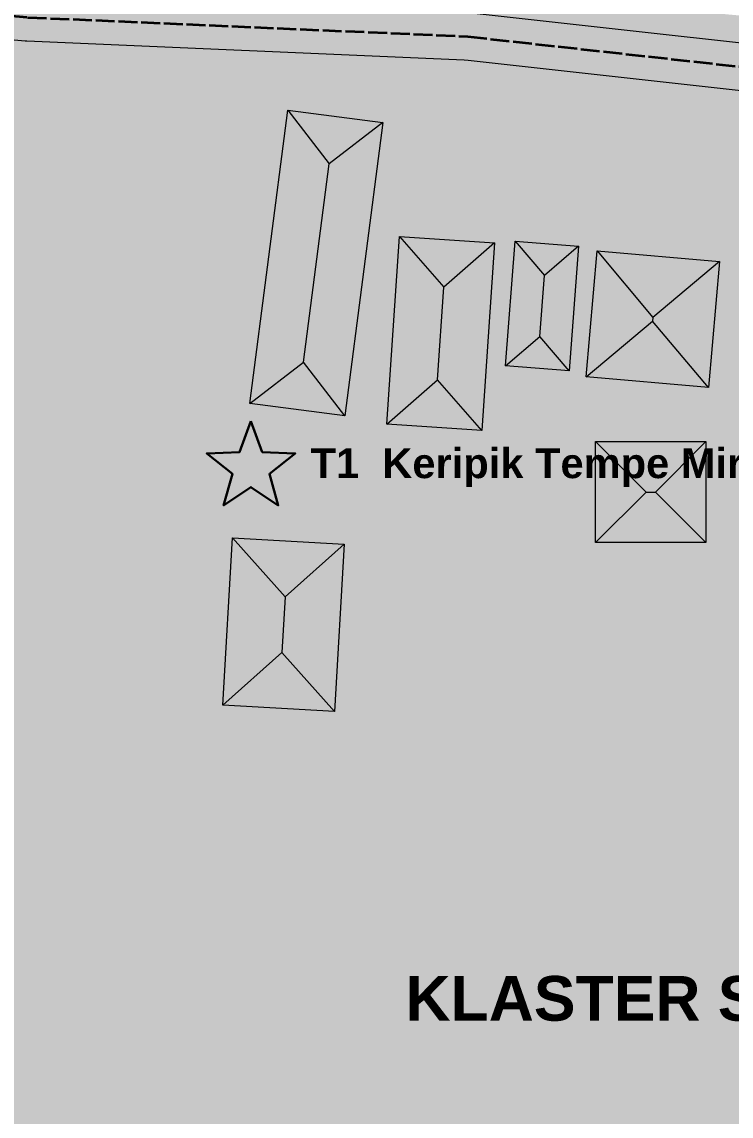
# Model space of a CAD drawing. Header units: metres. Extents: x 305909 to 307171, y 9156037 to 9156671.
# Drawn here: x 306185.7 to 306233.3, y 9156487.1 to 9156560.5 of the extents above; entities that cross this region are included whole.
import ezdxf
from ezdxf.enums import TextEntityAlignment as Align

# ---------------------------------------------------------------- set-up
doc = ezdxf.new("R2010")
doc.units = ezdxf.units.M
doc.linetypes.add('DASHED', pattern=[1.524, 1.27, -0.254])
doc.linetypes.add('DASHED2', pattern=[0.762, 0.635, -0.127])
for name, color, linetype, lineweight, true_color in [('A-ALUR_DISTRIBUSI', 7, 'DASHED', 50, 0x7828a0), ('A-ALUR_WISATA', 7, 'DASHED2', 50, 0xeb7800), ('B-BANGUNAN_PERMUKIMAN', 7, 'Continuous', 13, 0xf0cd8c), ('B-BAYANGAN', 7, 'Continuous', 0, 0x76786c), ('J-PERKERASAN_JALAN', 7, 'Continuous', 9, 0x989896), ('T-BANGUNAN_KLASTER_INTI', 7, 'Continuous', 13, 0xe88c3c), ('T-KLASTER_TEMPE_INTI', 7, 'DASHED', 35, 0xd26e14), ('T-LABEL_ELEMEN', 7, 'Continuous', 0, 0x141414), ('T-LABEL_ZONA', 7, 'Continuous', 0, 0x3c3c3c), ('T-RUMAH_PRODUSEN', 7, 'Continuous', 30, 0x963c0f), ('T-TITIK_PRODUSEN', 7, 'Continuous', 30, 0x8c1e0a), ('Z-R', 7, 'Continuous', 0, 0xfaf4e6), ('Z-R-UT', 7, 'Continuous', 0, 0xffd699)]:
    doc.layers.add(name, color=color, linetype=linetype, lineweight=lineweight, true_color=true_color)
doc.styles.add('ARIALB', font='arialbd.ttf')

# ---------------------------------------------------------------- blocks, each defined once
blk = doc.blocks.new('PRODUSEN')
at = {"true_color": 0xaa280a}
h = blk.add_hatch(color=24, dxfattribs=at)
h.dxf.hatch_style = 1
h.paths.add_polyline_path([(0, 2.4), (-0.588, 0.809), (-2.283, 0.742), (-0.951, -0.309), (-1.411, -1.942), (0, -1), (1.411, -1.942), (0.951, -0.309), (2.283, 0.742), (0.588, 0.809)])
at = {"color": 7}
blk.add_lwpolyline([(0, 2.4), (-0.588, 0.809), (-2.283, 0.742), (-0.951, -0.309), (-1.411, -1.942), (0, -1), (1.411, -1.942), (0.951, -0.309), (2.283, 0.742), (0.588, 0.809)], close=True, dxfattribs=at)

msp = doc.modelspace()

# ---------------------------------------------------------------- hatches: boundary and pattern name
at = {"layer": 'A-ALUR_DISTRIBUSI', "true_color": 0x7828a0}
h = msp.add_hatch(color=195, dxfattribs=at)
h.dxf.hatch_style = 1
h.paths.add_polyline_path([(306216.996, 9156558.451), (306219.787, 9156558.141), (306221.564, 9156557.944), (306221.41, 9156556.553), (306219.633, 9156556.75), (306216.842, 9156557.059), (306215.447, 9156557.214), (306215.601, 9156558.605), (306216.996, 9156558.451)])
h = msp.add_hatch(color=195, dxfattribs=at)
h.dxf.hatch_style = 1
h.paths.add_polyline_path([(306229.554, 9156557.059), (306230.509, 9156556.953), (306230.355, 9156555.561), (306229.4, 9156555.667), (306224.392, 9156556.222), (306224.546, 9156557.614), (306229.554, 9156557.059)])
at = {"layer": 'A-ALUR_WISATA', "true_color": 0xeb7800}
h = msp.add_hatch(color=30, dxfattribs=at)
h.dxf.hatch_style = 1
h.paths.add_polyline_path([(306217.183, 9156560.14), (306219.974, 9156559.831), (306221.752, 9156559.634), (306221.575, 9156558.044), (306219.798, 9156558.241), (306217.007, 9156558.55), (306215.612, 9156558.705), (306215.788, 9156560.295), (306217.183, 9156560.14)])
h = msp.add_hatch(color=30, dxfattribs=at)
h.dxf.hatch_style = 1
h.paths.add_polyline_path([(306229.741, 9156558.748), (306230.697, 9156558.642), (306230.521, 9156557.052), (306229.565, 9156557.158), (306224.557, 9156557.713), (306224.733, 9156559.303), (306229.741, 9156558.748)])
at = {"layer": 'B-BANGUNAN_PERMUKIMAN', "true_color": 0xee9467}
h = msp.add_hatch(color=21, dxfattribs=at)
h.dxf.hatch_style = 1
h.paths.add_polyline_path([(306203.565, 9156554.594), (306206.343, 9156550.993), (306204.626, 9156537.688), (306201.025, 9156534.909), (306203.565, 9156554.594)])
at = {"layer": 'B-BANGUNAN_PERMUKIMAN', "true_color": 0xe89064}
h = msp.add_hatch(color=33, dxfattribs=at)
h.dxf.hatch_style = 1
h.paths.add_polyline_path([(306206.343, 9156550.993), (306203.565, 9156554.594), (306209.944, 9156553.771), (306206.343, 9156550.993)])
at = {"layer": 'B-BANGUNAN_PERMUKIMAN', "true_color": 0xb97350}
h = msp.add_hatch(color=23, dxfattribs=at)
h.dxf.hatch_style = 1
h.paths.add_polyline_path([(306207.405, 9156534.086), (306204.626, 9156537.688), (306206.343, 9156550.993), (306209.944, 9156553.771), (306209.944, 9156553.771), (306207.405, 9156534.086)])
at = {"layer": 'B-BANGUNAN_PERMUKIMAN', "true_color": 0xed9367}
h = msp.add_hatch(color=21, dxfattribs=at)
h.dxf.hatch_style = 1
h.paths.add_polyline_path([(306211.074, 9156546.114), (306214.045, 9156542.714), (306213.627, 9156536.491), (306210.227, 9156533.52), (306211.074, 9156546.114)])
at = {"layer": 'B-BANGUNAN_PERMUKIMAN', "true_color": 0xea9165}
h = msp.add_hatch(color=33, dxfattribs=at)
h.dxf.hatch_style = 1
h.paths.add_polyline_path([(306217.445, 9156545.686), (306214.045, 9156542.714), (306211.074, 9156546.114), (306217.445, 9156545.686)])
at = {"layer": 'B-BANGUNAN_PERMUKIMAN', "true_color": 0xba7450}
h = msp.add_hatch(color=23, dxfattribs=at)
h.dxf.hatch_style = 1
h.paths.add_polyline_path([(306213.627, 9156536.491), (306214.045, 9156542.714), (306217.445, 9156545.686), (306216.598, 9156533.092), (306216.598, 9156533.092), (306213.627, 9156536.491)])
at = {"layer": 'B-BANGUNAN_PERMUKIMAN', "true_color": 0xed9467}
h = msp.add_hatch(color=21, dxfattribs=at)
h.dxf.hatch_style = 1
h.paths.add_polyline_path([(306218.821, 9156545.792), (306220.791, 9156543.497), (306220.48, 9156539.401), (306218.186, 9156537.431), (306218.821, 9156545.792)])
at = {"layer": 'B-BANGUNAN_PERMUKIMAN', "true_color": 0xea9165}
h = msp.add_hatch(color=33, dxfattribs=at)
h.dxf.hatch_style = 1
h.paths.add_polyline_path([(306223.086, 9156545.468), (306223.086, 9156545.468), (306220.791, 9156543.497), (306218.821, 9156545.792), (306223.086, 9156545.468)])
at = {"layer": 'B-BANGUNAN_PERMUKIMAN', "true_color": 0xba7350}
h = msp.add_hatch(color=23, dxfattribs=at)
h.dxf.hatch_style = 1
h.paths.add_polyline_path([(306220.48, 9156539.401), (306220.791, 9156543.497), (306223.086, 9156545.468), (306222.451, 9156537.107), (306220.48, 9156539.401)])
at = {"layer": 'B-BANGUNAN_PERMUKIMAN', "true_color": 0xed9467}
h = msp.add_hatch(color=21, dxfattribs=at)
h.dxf.hatch_style = 1
h.paths.add_polyline_path([(306228.072, 9156540.689), (306228.05, 9156540.439), (306223.583, 9156536.69), (306224.324, 9156545.157), (306228.072, 9156540.689)])
at = {"layer": 'B-BANGUNAN_PERMUKIMAN', "true_color": 0xe99165}
h = msp.add_hatch(color=33, dxfattribs=at)
h.dxf.hatch_style = 1
h.paths.add_polyline_path([(306228.072, 9156540.689), (306224.324, 9156545.157), (306232.54, 9156544.438), (306228.072, 9156540.689)])
at = {"layer": 'B-BANGUNAN_PERMUKIMAN', "true_color": 0xba7350}
h = msp.add_hatch(color=23, dxfattribs=at)
h.dxf.hatch_style = 1
h.paths.add_polyline_path([(306231.799, 9156535.971), (306228.05, 9156540.439), (306228.072, 9156540.689), (306232.54, 9156544.438), (306232.54, 9156544.438), (306231.799, 9156535.971)])
at = {"layer": 'B-BANGUNAN_PERMUKIMAN', "true_color": 0xbe7652}
h = msp.add_hatch(color=23, dxfattribs=at)
h.dxf.hatch_style = 1
h.paths.add_polyline_path([(306223.583, 9156536.69), (306223.583, 9156536.69), (306228.05, 9156540.439), (306231.799, 9156535.971), (306223.583, 9156536.69)])
at = {"layer": 'B-BANGUNAN_PERMUKIMAN', "true_color": 0xbd7652}
h = msp.add_hatch(color=23, dxfattribs=at)
h.dxf.hatch_style = 1
h.paths.add_polyline_path([(306220.48, 9156539.401), (306222.451, 9156537.107), (306222.451, 9156537.107), (306218.186, 9156537.431), (306220.48, 9156539.401)])
at = {"layer": 'B-BANGUNAN_PERMUKIMAN', "true_color": 0xbf7753}
h = msp.add_hatch(color=23, dxfattribs=at)
h.dxf.hatch_style = 1
h.paths.add_polyline_path([(306204.626, 9156537.688), (306207.405, 9156534.086), (306201.025, 9156534.909), (306204.626, 9156537.688)])
at = {"layer": 'B-BANGUNAN_PERMUKIMAN', "true_color": 0xbd7652}
h = msp.add_hatch(color=23, dxfattribs=at)
h.dxf.hatch_style = 1
h.paths.add_polyline_path([(306213.627, 9156536.491), (306216.598, 9156533.092), (306210.227, 9156533.52), (306213.627, 9156536.491)])
at = {"layer": 'B-BANGUNAN_PERMUKIMAN', "true_color": 0xeb9266}
h = msp.add_hatch(color=33, dxfattribs=at)
h.dxf.hatch_style = 1
h.paths.add_polyline_path([(306231.626, 9156532.351), (306228.24, 9156528.964), (306227.605, 9156528.964), (306224.218, 9156532.351), (306231.626, 9156532.351)])
h = msp.add_hatch(color=33, dxfattribs=at)
h.dxf.hatch_style = 1
h.paths.add_polyline_path([(306227.605, 9156528.964), (306224.218, 9156525.578), (306224.218, 9156532.351), (306227.605, 9156528.964)])
at = {"layer": 'B-BANGUNAN_PERMUKIMAN', "true_color": 0xbc7551}
h = msp.add_hatch(color=23, dxfattribs=at)
h.dxf.hatch_style = 1
h.paths.add_polyline_path([(306231.626, 9156525.578), (306228.24, 9156528.964), (306231.626, 9156532.351), (306231.626, 9156525.578)])
h = msp.add_hatch(color=23, dxfattribs=at)
h.dxf.hatch_style = 1
h.paths.add_polyline_path([(306224.218, 9156525.578), (306227.605, 9156528.964), (306228.24, 9156528.964), (306231.626, 9156525.578), (306224.218, 9156525.578)])
at = {"layer": 'B-BANGUNAN_PERMUKIMAN', "true_color": 0xed9366}
h = msp.add_hatch(color=21, dxfattribs=at)
h.dxf.hatch_style = 1
h.paths.add_polyline_path([(306203.392, 9156521.941), (306203.174, 9156518.206), (306199.209, 9156514.676), (306199.209, 9156514.676), (306199.861, 9156525.907), (306203.392, 9156521.941)])
at = {"layer": 'B-BANGUNAN_PERMUKIMAN', "true_color": 0xea9265}
h = msp.add_hatch(color=33, dxfattribs=at)
h.dxf.hatch_style = 1
h.paths.add_polyline_path([(306203.392, 9156521.941), (306199.861, 9156525.907), (306207.358, 9156525.471), (306203.392, 9156521.941)])
at = {"layer": 'B-BANGUNAN_PERMUKIMAN', "true_color": 0xba7451}
h = msp.add_hatch(color=23, dxfattribs=at)
h.dxf.hatch_style = 1
h.paths.add_polyline_path([(306206.705, 9156514.24), (306206.704, 9156514.24), (306203.174, 9156518.206), (306203.392, 9156521.941), (306207.358, 9156525.471), (306206.705, 9156514.24)])
at = {"layer": 'B-BANGUNAN_PERMUKIMAN', "true_color": 0xbd7552}
h = msp.add_hatch(color=23, dxfattribs=at)
h.dxf.hatch_style = 1
h.paths.add_polyline_path([(306203.174, 9156518.206), (306206.704, 9156514.24), (306199.209, 9156514.676), (306203.174, 9156518.206)])
at = {"layer": 'B-BAYANGAN', "true_color": 0x76786c}
h = msp.add_hatch(color=8, dxfattribs=at)
h.dxf.hatch_style = 1
h.paths.add_polyline_path([(306210.695, 9156553.021), (306208.155, 9156533.336), (306201.775, 9156534.159), (306204.315, 9156553.844), (306210.695, 9156553.021)])
h = msp.add_hatch(color=8, dxfattribs=at)
h.dxf.hatch_style = 1
h.paths.add_polyline_path([(306210.695, 9156553.021), (306208.155, 9156533.336), (306201.775, 9156534.159), (306204.315, 9156553.844), (306210.695, 9156553.021)])
h = msp.add_hatch(color=8, dxfattribs=at)
h.dxf.hatch_style = 1
h.paths.add_polyline_path([(306210.695, 9156553.021), (306208.155, 9156533.336), (306201.775, 9156534.159), (306204.315, 9156553.844), (306210.695, 9156553.021)])
h = msp.add_hatch(color=8, dxfattribs=at)
h.dxf.hatch_style = 1
h.paths.add_polyline_path([(306218.195, 9156544.936), (306217.348, 9156532.342), (306210.977, 9156532.77), (306211.824, 9156545.364), (306218.195, 9156544.936)])
h = msp.add_hatch(color=8, dxfattribs=at)
h.dxf.hatch_style = 1
h.paths.add_polyline_path([(306218.195, 9156544.936), (306217.348, 9156532.342), (306210.977, 9156532.77), (306211.824, 9156545.364), (306218.195, 9156544.936)])
h = msp.add_hatch(color=8, dxfattribs=at)
h.dxf.hatch_style = 1
h.paths.add_polyline_path([(306223.836, 9156544.718), (306223.201, 9156536.357), (306218.936, 9156536.681), (306219.571, 9156545.042), (306223.836, 9156544.718)])
h = msp.add_hatch(color=8, dxfattribs=at)
h.dxf.hatch_style = 1
h.paths.add_polyline_path([(306223.836, 9156544.718), (306223.201, 9156536.357), (306218.936, 9156536.681), (306219.571, 9156545.042), (306223.836, 9156544.718)])
h = msp.add_hatch(color=8, dxfattribs=at)
h.dxf.hatch_style = 1
h.paths.add_polyline_path([(306233.29, 9156543.688), (306232.549, 9156535.221), (306224.333, 9156535.94), (306225.074, 9156544.407), (306233.29, 9156543.688)])
h = msp.add_hatch(color=8, dxfattribs=at)
h.dxf.hatch_style = 1
h.paths.add_polyline_path([(306233.29, 9156543.688), (306232.549, 9156535.221), (306224.333, 9156535.94), (306225.074, 9156544.407), (306233.29, 9156543.688)])
h = msp.add_hatch(color=8, dxfattribs=at)
h.dxf.hatch_style = 1
h.paths.add_polyline_path([(306232.376, 9156524.828), (306224.968, 9156524.828), (306224.968, 9156531.601), (306232.376, 9156531.601), (306232.376, 9156524.828)])
h = msp.add_hatch(color=8, dxfattribs=at)
h.dxf.hatch_style = 1
h.paths.add_polyline_path([(306232.376, 9156524.828), (306224.968, 9156524.828), (306224.968, 9156531.601), (306232.376, 9156531.601), (306232.376, 9156524.828)])
h = msp.add_hatch(color=8, dxfattribs=at)
h.dxf.hatch_style = 1
h.paths.add_polyline_path([(306208.108, 9156524.721), (306207.455, 9156513.49), (306199.959, 9156513.926), (306200.611, 9156525.157), (306208.108, 9156524.721)])
h = msp.add_hatch(color=8, dxfattribs=at)
h.dxf.hatch_style = 1
h.paths.add_polyline_path([(306208.108, 9156524.721), (306207.455, 9156513.49), (306199.959, 9156513.926), (306200.611, 9156525.157), (306208.108, 9156524.721)])
at = {"layer": 'J-PERKERASAN_JALAN', "true_color": 0xa8a8a6}
h = msp.add_hatch(color=253, dxfattribs=at)
h.dxf.hatch_style = 1
h.paths.add_polyline_path([(306036.821, 9156427.753), (306037.333, 9156427.868), (306037.826, 9156428.049), (306038.291, 9156428.293), (306038.72, 9156428.595), (306039.106, 9156428.951), (306039.442, 9156429.355), (306039.722, 9156429.799), (306040.232, 9156430.739), (306040.241, 9156430.757), (306040.55, 9156431.334), (306040.793, 9156431.881), (306040.951, 9156432.457), (306041.021, 9156433.051), (306041.09, 9156434.636), (306041.076, 9156435.177), (306040.99, 9156435.712), (306040.833, 9156436.23), (306006.235, 9156527.284), (306006.229, 9156527.301), (305988.24, 9156576.435), (305988.03, 9156576.91), (305987.76, 9156577.354), (305987.435, 9156577.759), (305987.06, 9156578.119), (305986.641, 9156578.427), (305986.187, 9156578.679), (305985.703, 9156578.869), (305985.199, 9156578.995), (305984.683, 9156579.054), (305940, 9156581.283), (305940, 9156584.287), (305980.602, 9156582.262), (305981.114, 9156582.269), (305981.621, 9156582.342), (305982.115, 9156582.479), (305982.587, 9156582.678), (305983.03, 9156582.935), (305983.436, 9156583.247), (305983.799, 9156583.609), (305984.113, 9156584.014), (305984.373, 9156584.456), (305984.574, 9156584.927), (305984.713, 9156585.42), (305984.787, 9156585.927), (305984.797, 9156586.439), (305984.741, 9156586.949), (305984.62, 9156587.447), (305979.808, 9156602.888), (305968.292, 9156640), (305971.433, 9156640), (305982.672, 9156603.784), (305982.673, 9156603.779), (305988.799, 9156584.12), (305988.977, 9156583.654), (305989.211, 9156583.214), (305989.498, 9156582.806), (305989.834, 9156582.437), (305990.213, 9156582.113), (305990.63, 9156581.839), (305991.077, 9156581.619), (305991.548, 9156581.455), (305992.036, 9156581.352), (306000.659, 9156580.086), (306000.935, 9156580.055), (306022.172, 9156578.431), (306022.417, 9156578.396), (306022.426, 9156578.394), (306022.57, 9156578.367), (306023.077, 9156578.306), (306023.588, 9156578.31), (306024.094, 9156578.379), (306024.587, 9156578.512), (306025.059, 9156578.706), (306025.503, 9156578.96), (306025.91, 9156579.267), (306026.275, 9156579.624), (306026.592, 9156580.025), (306026.855, 9156580.463), (306027.06, 9156580.93), (306027.204, 9156581.42), (306027.284, 9156581.925), (306027.299, 9156582.435), (306027.249, 9156582.943), (306027.135, 9156583.441), (306026.959, 9156583.92), (306010.165, 9156621.817), (306010.153, 9156621.845), (306010.147, 9156621.859), (306010.135, 9156621.888), (306002.766, 9156640), (306006.005, 9156640), (306012.888, 9156623.082), (306012.936, 9156622.969), (306028.087, 9156588.779), (306028.325, 9156588.324), (306028.619, 9156587.902), (306028.965, 9156587.522), (306029.357, 9156587.19), (306029.788, 9156586.91), (306030.252, 9156586.688), (306030.74, 9156586.528), (306031.245, 9156586.431), (306031.758, 9156586.4), (306032.271, 9156586.435), (306032.775, 9156586.535), (306033.262, 9156586.699), (306033.724, 9156586.925), (306034.154, 9156587.207), (306034.543, 9156587.543), (306034.886, 9156587.925), (306035.178, 9156588.349), (306035.412, 9156588.806), (306035.587, 9156589.29), (306035.697, 9156589.792), (306035.743, 9156590.304), (306035.722, 9156590.817), (306034.623, 9156601.287), (306034.62, 9156601.316), (306034.619, 9156601.331), (306034.616, 9156601.359), (306034.446, 9156603.613), (306034.441, 9156603.698), (306034.443, 9156603.869), (306034.449, 9156603.954), (306034.674, 9156606.311), (306034.684, 9156606.401), (306034.713, 9156606.557), (306034.757, 9156606.71), (306034.787, 9156606.795), (306043.833, 9156630.328), (306044.019, 9156630.968), (306044.518, 9156633.428), (306044.581, 9156633.851), (306044.859, 9156636.833), (306044.861, 9156636.856), (306045.205, 9156640), (306048.223, 9156640), (306047.849, 9156636.585), (306047.843, 9156636.522), (306047.545, 9156633.332), (306047.533, 9156633.226), (306047.525, 9156633.173), (306047.506, 9156633.068), (306046.876, 9156629.962), (306046.858, 9156629.881), (306046.811, 9156629.721), (306046.783, 9156629.642), (306037.841, 9156606.379), (306037.681, 9156605.859), (306037.593, 9156605.323), (306037.476, 9156604.095), (306037.47, 9156603.414), (306037.603, 9156601.651), (306037.613, 9156601.535), (306040.052, 9156578.299), (306040.137, 9156577.799), (306040.284, 9156577.314), (306040.492, 9156576.851), (306040.756, 9156576.418), (306041.074, 9156576.023), (306041.438, 9156575.67), (306041.844, 9156575.367), (306042.286, 9156575.117), (306042.755, 9156574.925), (306043.245, 9156574.794), (306043.748, 9156574.727), (306119.27, 9156569.384), (306119.312, 9156569.381), (306119.336, 9156569.378), (306119.378, 9156569.374), (306160.641, 9156564.729), (306160.728, 9156564.721), (306186.136, 9156562.42), (306186.323, 9156562.407), (306211.341, 9156561.319), (306211.341, 9156558.116), (306186.076, 9156559.215), (306186.029, 9156559.218), (306186.001, 9156559.22), (306185.955, 9156559.223), (306160.389, 9156561.538), (306160.374, 9156561.54), (306160.328, 9156561.544), (306119.114, 9156566.184), (306118.949, 9156566.199), (306041.544, 9156571.674), (306041.014, 9156571.677), (306040.488, 9156571.609), (306039.976, 9156571.472), (306039.486, 9156571.269), (306039.027, 9156571.002), (306038.608, 9156570.678), (306038.236, 9156570.301), (306037.916, 9156569.877), (306037.656, 9156569.416), (306037.458, 9156568.923), (306037.328, 9156568.41), (306037.266, 9156567.883), (306037.275, 9156567.353), (306037.354, 9156566.829), (306037.502, 9156566.319), (306052.934, 9156523.818), (306052.972, 9156523.702), (306052.992, 9156523.632), (306053.023, 9156523.515), (306061.385, 9156487.262), (306061.532, 9156486.772), (306061.74, 9156486.304), (306062.006, 9156485.867), (306062.326, 9156485.467), (306062.695, 9156485.111), (306063.105, 9156484.806), (306063.552, 9156484.555), (306064.027, 9156484.364), (306064.522, 9156484.234), (306065.03, 9156484.169), (306080.466, 9156483.192), (306080.587, 9156483.18), (306080.647, 9156483.173), (306080.766, 9156483.154), (306103.058, 9156479), (306103.081, 9156478.996), (306123.167, 9156474.928), (306123.479, 9156474.878), (306129.661, 9156474.127), (306129.717, 9156474.121), (306138.223, 9156473.211), (306138.4, 9156473.196), (306169.219, 9156471.277), (306169.329, 9156471.272), (306186.323, 9156470.682), (306186.374, 9156470.679), (306186.4, 9156470.678), (306186.451, 9156470.674), (306205.826, 9156469.002), (306205.947, 9156468.988), (306206.007, 9156468.979), (306206.127, 9156468.957), (306211.341, 9156467.858), (306211.341, 9156464.792), (306205.777, 9156465.965), (306205.295, 9156466.037), (306186.308, 9156467.675), (306186.103, 9156467.687), (306169.163, 9156468.276), (306169.135, 9156468.277), (306169.122, 9156468.278), (306169.094, 9156468.279), (306138.114, 9156470.208), (306138.07, 9156470.211), (306138.048, 9156470.213), (306138.004, 9156470.217), (306129.37, 9156471.141), (306129.348, 9156471.143), (306122.941, 9156471.921), (306122.863, 9156471.932), (306122.824, 9156471.938), (306122.746, 9156471.952), (306102.539, 9156476.045), (306102.478, 9156476.057), (306080.485, 9156480.155), (306080.005, 9156480.215), (306069.219, 9156480.898), (306068.688, 9156480.896), (306068.162, 9156480.825), (306067.651, 9156480.684), (306067.163, 9156480.477), (306066.706, 9156480.206), (306066.289, 9156479.878), (306065.919, 9156479.498), (306065.603, 9156479.072), (306065.346, 9156478.608), (306065.152, 9156478.114), (306065.026, 9156477.599), (306064.969, 9156477.071), (306064.982, 9156476.541), (306065.066, 9156476.017), (306065.218, 9156475.509), (306073.628, 9156452.948), (306073.682, 9156452.811), (306090.746, 9156411.717), (306090.872, 9156411.444), (306110.246, 9156373.191), (306110.523, 9156372.726), (306110.86, 9156372.302), (306111.251, 9156371.928), (306114.114, 9156369.538), (306114.538, 9156369.229), (306115, 9156368.978), (306115.49, 9156368.789), (306116.001, 9156368.667), (306121.949, 9156367.646), (306122.121, 9156367.62), (306134.037, 9156366.103), (306134.398, 9156366.073), (306186.403, 9156364.194), (306186.425, 9156364.193), (306211.341, 9156362.949), (306211.341, 9156359.746), (306186.314, 9156360.995), (306186.259, 9156360.997), (306134.074, 9156362.883), (306133.984, 9156362.888), (306133.93, 9156362.892), (306133.84, 9156362.902), (306121.618, 9156364.458), (306121.575, 9156364.464), (306121.549, 9156364.468), (306121.506, 9156364.475), (306114.026, 9156365.759), (306113.923, 9156365.779), (306113.913, 9156365.781), (306113.731, 9156365.833), (306113.576, 9156365.895), (306113.427, 9156365.973), (306113.27, 9156366.078), (306113.262, 9156366.085), (306113.18, 9156366.15), (306108.354, 9156370.178), (306108.277, 9156370.245), (306108.27, 9156370.252), (306108.142, 9156370.383), (306108.042, 9156370.509), (306107.943, 9156370.663), (306107.938, 9156370.672), (306107.89, 9156370.761), (306087.939, 9156410.152), (306087.906, 9156410.22), (306087.888, 9156410.261), (306087.857, 9156410.33), (306070.695, 9156451.662), (306070.681, 9156451.696), (306070.673, 9156451.716), (306070.66, 9156451.751), (306059.264, 9156482.318), (306059.223, 9156482.441), (306059.2, 9156482.516), (306059.167, 9156482.642), (306049.968, 9156522.523), (306049.83, 9156522.989), (306032.51, 9156570.691), (306032.293, 9156571.183), (306032.011, 9156571.643), (306031.67, 9156572.06), (306031.276, 9156572.427), (306030.836, 9156572.739), (306030.358, 9156572.988), (306029.851, 9156573.171), (306022.312, 9156575.329), (306021.918, 9156575.421), (306021.516, 9156575.472), (306000.646, 9156577.068), (306000.586, 9156577.077), (306000.342, 9156577.104), (306000.282, 9156577.109), (305997.318, 9156577.544), (305996.803, 9156577.586), (305996.287, 9156577.561), (305995.779, 9156577.47), (305995.286, 9156577.315), (305994.818, 9156577.097), (305994.382, 9156576.82), (305993.985, 9156576.49), (305993.634, 9156576.111), (305993.334, 9156575.69), (305993.092, 9156575.234), (305992.91, 9156574.75), (305992.792, 9156574.247), (305992.739, 9156573.734), (305992.754, 9156573.217), (305992.835, 9156572.707), (305992.981, 9156572.212), (306009.031, 9156528.372), (306009.048, 9156528.327), (306044.021, 9156436.284), (306044.055, 9156436.188), (306044.101, 9156436.017), (306044.125, 9156435.867), (306044.135, 9156435.689), (306044.134, 9156435.588), (306043.979, 9156432.009), (306043.991, 9156431.486), (306044.071, 9156430.968), (306044.218, 9156430.465), (306044.429, 9156429.986), (306044.701, 9156429.539), (306045.029, 9156429.131), (306045.408, 9156428.769), (306047.448, 9156427.062), (306047.532, 9156426.988), (306047.668, 9156426.845), (306047.787, 9156426.689), (306047.847, 9156426.594), (306056.199, 9156412.537), (306056.256, 9156412.433), (306056.283, 9156412.381), (306056.335, 9156412.274), (306069.458, 9156382.697), (306069.469, 9156382.673), (306069.474, 9156382.66), (306069.484, 9156382.636), (306078.042, 9156361.863), (306078.347, 9156361.269), (306099.465, 9156327.439), (306099.86, 9156326.909), (306134.335, 9156287.865), (306134.358, 9156287.839), (306134.369, 9156287.826), (306134.391, 9156287.799), (306147.683, 9156271.643), (306147.754, 9156271.543), (306147.665, 9156271.459), (306145.55, 9156269.719), (306145.45, 9156269.647), (306145.366, 9156269.737), (306132.125, 9156285.832), (306132.034, 9156285.938), (306097.337, 9156325.234), (306097.284, 9156325.297), (306097.185, 9156325.429), (306097.14, 9156325.499), (306075.58, 9156360.036), (306075.537, 9156360.108), (306075.461, 9156360.256), (306075.427, 9156360.333), (306066.734, 9156381.437), (306066.691, 9156381.536), (306053.701, 9156410.813), (306053.483, 9156411.234), (306045.718, 9156424.303), (306045.467, 9156424.677), (306045.175, 9156425.019), (306044.846, 9156425.327), (306044.802, 9156425.364), (306044.376, 9156425.675), (306043.913, 9156425.928), (306043.421, 9156426.117), (306042.907, 9156426.24), (306042.383, 9156426.294), (306041.855, 9156426.278), (306041.334, 9156426.194), (306040.829, 9156426.041), (306040.349, 9156425.824), (306039.901, 9156425.545), (306038.861, 9156424.797), (306038.774, 9156424.738), (306038.616, 9156424.648), (306038.473, 9156424.585), (306038.324, 9156424.537), (306038.171, 9156424.505), (306038.015, 9156424.49), (306037.833, 9156424.49), (306037.729, 9156424.499), (305940, 9156435.127), (305940, 9156438.144), (306035.773, 9156427.729), (306036.298, 9156427.707), (306036.821, 9156427.753)])
h = msp.add_hatch(color=253, dxfattribs=at)
h.dxf.hatch_style = 1
h.paths.add_polyline_path([(306211.341, 9156561.319), (306215.693, 9156561.13), (306215.76, 9156561.126), (306215.8, 9156561.123), (306215.867, 9156561.117), (306305.106, 9156551.206), (306305.211, 9156551.196), (306385.831, 9156544.389), (306385.918, 9156544.38), (306385.969, 9156544.374), (306386.055, 9156544.361), (306424.864, 9156537.661), (306424.901, 9156537.654), (306424.922, 9156537.65), (306424.958, 9156537.643), (306453.186, 9156531.689), (306453.481, 9156531.639), (306455.847, 9156531.322), (306456.066, 9156531.299), (306458.588, 9156531.102), (306458.613, 9156531.1), (306499.527, 9156528.16), (306499.548, 9156528.159), (306503.861, 9156527.791), (306503.93, 9156527.784), (306503.97, 9156527.78), (306504.038, 9156527.77), (306508.381, 9156527.098), (306524.104, 9156524.604), (306524.104, 9156521.364), (306507.903, 9156523.933), (306507.888, 9156523.936), (306503.705, 9156524.584), (306503.432, 9156524.616), (306499.323, 9156524.966), (306499.27, 9156524.971), (306458.379, 9156527.908), (306455.69, 9156528.118), (306455.636, 9156528.123), (306455.603, 9156528.127), (306455.548, 9156528.133), (306452.885, 9156528.49), (306452.811, 9156528.501), (306452.767, 9156528.509), (306452.694, 9156528.523), (306424.381, 9156534.494), (306424.236, 9156534.522), (306390.807, 9156540.293), (306390.292, 9156540.348), (306389.774, 9156540.336), (306389.261, 9156540.256), (306388.764, 9156540.112), (306388.289, 9156539.904), (306387.845, 9156539.636), (306387.439, 9156539.314), (306387.079, 9156538.941), (306386.769, 9156538.525), (306386.516, 9156538.073), (306386.324, 9156537.592), (306386.196, 9156537.089), (306373.097, 9156467.337), (306371.27, 9156457.608), (306371.258, 9156457.542), (306354.047, 9156356.618), (306353.994, 9156356.117), (306354.004, 9156355.613), (306354.077, 9156355.115), (306354.213, 9156354.629), (306354.408, 9156354.165), (306354.661, 9156353.729), (306354.966, 9156353.328), (306355.319, 9156352.968), (306355.714, 9156352.656), (306356.146, 9156352.396), (306356.607, 9156352.192), (306357.09, 9156352.048), (306357.587, 9156351.966), (306409.631, 9156346.693), (306409.685, 9156346.687), (306409.717, 9156346.683), (306409.771, 9156346.675), (306440.166, 9156341.92), (306440.608, 9156341.876), (306479.912, 9156340.134), (306480.43, 9156340.144), (306480.943, 9156340.222), (306481.441, 9156340.365), (306481.917, 9156340.572), (306482.362, 9156340.838), (306482.768, 9156341.16), (306483.13, 9156341.531), (306483.441, 9156341.946), (306483.695, 9156342.398), (306483.889, 9156342.879), (306484.019, 9156343.381), (306484.082, 9156343.896), (306484.563, 9156352.101), (306486.641, 9156384.636), (306486.657, 9156384.758), (306486.78, 9156384.758), (306489.513, 9156384.584), (306489.635, 9156384.568), (306489.635, 9156384.445), (306487.559, 9156351.943), (306487.558, 9156351.922), (306487.067, 9156343.551), (306487.07, 9156343.043), (306487.137, 9156342.539), (306487.267, 9156342.048), (306487.458, 9156341.578), (306487.707, 9156341.135), (306488.011, 9156340.728), (306488.363, 9156340.362), (306488.76, 9156340.044), (306489.193, 9156339.779), (306489.656, 9156339.571), (306490.142, 9156339.423), (306490.643, 9156339.338), (306492.503, 9156339.143), (306492.541, 9156339.139), (306492.564, 9156339.136), (306492.602, 9156339.131), (306513.238, 9156336.16), (306513.401, 9156336.139), (306524.104, 9156335.046), (306524.104, 9156331.829), (306512.982, 9156332.966), (306512.941, 9156332.97), (306512.916, 9156332.973), (306512.875, 9156332.979), (306498.863, 9156334.996), (306498.356, 9156335.037), (306497.849, 9156335.012), (306497.349, 9156334.924), (306496.864, 9156334.773), (306496.402, 9156334.562), (306495.97, 9156334.294), (306495.576, 9156333.973), (306495.226, 9156333.605), (306494.925, 9156333.196), (306494.679, 9156332.752), (306494.49, 9156332.28), (306494.364, 9156331.788), (306494.3, 9156331.284), (306494.301, 9156330.776), (306499.491, 9156251.377), (306499.491, 9156251.254), (306499.369, 9156251.238), (306496.637, 9156251.059), (306496.514, 9156251.059), (306496.498, 9156251.181), (306491.167, 9156332.724), (306491.102, 9156333.229), (306490.973, 9156333.721), (306490.782, 9156334.193), (306490.533, 9156334.637), (306490.23, 9156335.046), (306489.877, 9156335.413), (306489.48, 9156335.732), (306489.047, 9156335.998), (306488.582, 9156336.207), (306488.095, 9156336.356), (306487.594, 9156336.441), (306485.258, 9156336.686), (306485.017, 9156336.704), (306446.09, 9156338.429), (306445.584, 9156338.42), (306445.083, 9156338.346), (306444.595, 9156338.21), (306444.129, 9156338.013), (306443.691, 9156337.759), (306443.289, 9156337.452), (306442.928, 9156337.096), (306442.616, 9156336.698), (306442.356, 9156336.263), (306442.153, 9156335.8), (306442.011, 9156335.314), (306441.931, 9156334.814), (306441.915, 9156334.308), (306442.571, 9156313.413), (306442.58, 9156313.248), (306443.283, 9156303.609), (306443.286, 9156303.565), (306443.287, 9156303.544), (306443.288, 9156303.5), (306443.886, 9156283.072), (306443.882, 9156282.949), (306443.759, 9156282.937), (306441.022, 9156282.857), (306440.899, 9156282.862), (306440.888, 9156282.984), (306440.293, 9156303.314), (306440.284, 9156303.488), (306439.581, 9156313.122), (306439.578, 9156313.164), (306439.577, 9156313.184), (306439.576, 9156313.226), (306438.873, 9156335.586), (306438.826, 9156336.086), (306438.716, 9156336.577), (306438.545, 9156337.05), (306438.317, 9156337.498), (306438.034, 9156337.914), (306437.701, 9156338.291), (306437.323, 9156338.623), (306436.907, 9156338.906), (306436.458, 9156339.133), (306435.985, 9156339.303), (306435.494, 9156339.412), (306409.399, 9156343.494), (306409.184, 9156343.522), (306356.316, 9156348.878), (306355.783, 9156348.897), (306355.253, 9156348.844), (306354.735, 9156348.722), (306354.238, 9156348.531), (306353.77, 9156348.276), (306353.34, 9156347.962), (306352.956, 9156347.593), (306352.624, 9156347.176), (306352.351, 9156346.719), (306352.141, 9156346.23), (306351.997, 9156345.717), (306341.11, 9156293.6), (306341.085, 9156293.468), (306330.918, 9156235.039), (306330.908, 9156234.979), (306329.587, 9156226.644), (306329.547, 9156226.286), (306329.002, 9156218.17), (306329.001, 9156218.146), (306326.612, 9156189.443), (306326.594, 9156189.321), (306326.471, 9156189.324), (306323.742, 9156189.551), (306323.62, 9156189.569), (306323.622, 9156189.692), (306326.007, 9156218.339), (306326.011, 9156218.403), (306326.567, 9156226.689), (306326.575, 9156226.779), (306326.58, 9156226.824), (306326.592, 9156226.913), (306327.95, 9156235.479), (306327.954, 9156235.502), (306338.142, 9156294.057), (306338.148, 9156294.09), (306338.151, 9156294.106), (306338.158, 9156294.139), (306348.925, 9156345.68), (306348.998, 9156346.205), (306349.002, 9156346.735), (306348.936, 9156347.261), (306348.8, 9156347.774), (306348.598, 9156348.264), (306348.333, 9156348.723), (306348.01, 9156349.143), (306347.634, 9156349.517), (306347.211, 9156349.837), (306346.75, 9156350.099), (306346.259, 9156350.298), (306345.745, 9156350.43), (306324.834, 9156354.345), (306324.271, 9156354.41), (306279.508, 9156356.343), (306211.341, 9156359.746), (306211.341, 9156362.949), (306279.625, 9156359.541), (306279.652, 9156359.54), (306324.736, 9156357.593), (306324.877, 9156357.581), (306324.962, 9156357.572), (306325.102, 9156357.551), (306346.36, 9156353.57), (306346.885, 9156353.507), (306347.414, 9156353.514), (306347.937, 9156353.591), (306348.445, 9156353.736), (306348.93, 9156353.947), (306349.383, 9156354.219), (306349.796, 9156354.55), (306350.161, 9156354.931), (306350.473, 9156355.358), (306350.727, 9156355.822), (306350.917, 9156356.315), (306351.04, 9156356.829), (306367.345, 9156452.444), (306367.4, 9156452.978), (306367.382, 9156453.515), (306367.293, 9156454.044), (306367.134, 9156454.557), (306366.908, 9156455.044), (306366.618, 9156455.496), (306366.271, 9156455.905), (306365.872, 9156456.264), (306365.428, 9156456.566), (306364.948, 9156456.806), (306364.44, 9156456.98), (306363.913, 9156457.084), (306328.417, 9156461.659), (306307.102, 9156464.447), (306307.086, 9156464.449), (306307.041, 9156464.456), (306243.125, 9156474.305), (306242.61, 9156474.35), (306242.093, 9156474.329), (306241.583, 9156474.241), (306241.089, 9156474.088), (306240.619, 9156473.873), (306240.18, 9156473.598), (306239.781, 9156473.27), (306239.427, 9156472.892), (306239.125, 9156472.472), (306238.879, 9156472.017), (306235.863, 9156465.428), (306235.816, 9156465.333), (306235.721, 9156465.173), (306235.626, 9156465.045), (306235.517, 9156464.929), (306235.377, 9156464.807), (306235.291, 9156464.744), (306234.104, 9156463.916), (306234.011, 9156463.855), (306233.816, 9156463.749), (306233.715, 9156463.704), (306232.243, 9156463.105), (306232.16, 9156463.073), (306232.012, 9156463.028), (306231.882, 9156463), (306231.728, 9156462.982), (306231.639, 9156462.977), (306225.305, 9156462.777), (306225.175, 9156462.777), (306225.11, 9156462.78), (306224.979, 9156462.788), (306217.294, 9156463.552), (306217.186, 9156463.566), (306217.132, 9156463.574), (306217.025, 9156463.594), (306211.341, 9156464.792), (306211.341, 9156467.858), (306217.404, 9156466.58), (306217.834, 9156466.513), (306224.983, 9156465.803), (306225.505, 9156465.785), (306230.354, 9156465.938), (306230.906, 9156465.994), (306231.444, 9156466.125), (306231.96, 9156466.33), (306232.442, 9156466.604), (306232.881, 9156466.943), (306233.27, 9156467.338), (306233.6, 9156467.784), (306233.865, 9156468.271), (306237.161, 9156475.469), (306237.205, 9156475.561), (306237.295, 9156475.714), (306237.385, 9156475.836), (306237.487, 9156475.949), (306237.6, 9156476.051), (306237.743, 9156476.156), (306237.829, 9156476.21), (306239.166, 9156476.996), (306239.245, 9156477.041), (306239.389, 9156477.108), (306239.517, 9156477.155), (306239.67, 9156477.196), (306239.759, 9156477.213), (306241.459, 9156477.502), (306241.565, 9156477.517), (306241.752, 9156477.529), (306241.939, 9156477.52), (306242.045, 9156477.507), (306307.452, 9156467.428), (306307.542, 9156467.415), (306328.795, 9156464.635), (306328.802, 9156464.634), (306364.829, 9156459.991), (306365.332, 9156459.958), (306365.835, 9156459.989), (306366.33, 9156460.083), (306366.81, 9156460.238), (306367.266, 9156460.452), (306367.692, 9156460.722), (306368.08, 9156461.044), (306368.425, 9156461.412), (306368.721, 9156461.82), (306368.963, 9156462.262), (306369.147, 9156462.731), (306369.271, 9156463.22), (306370.149, 9156467.89), (306383.124, 9156536.986), (306383.186, 9156537.496), (306383.182, 9156538.011), (306383.112, 9156538.52), (306382.978, 9156539.016), (306382.781, 9156539.491), (306382.525, 9156539.937), (306382.213, 9156540.346), (306381.852, 9156540.712), (306381.447, 9156541.028), (306381.004, 9156541.29), (306380.532, 9156541.493), (306380.037, 9156541.634), (306379.529, 9156541.71), (306304.881, 9156548.012), (306304.855, 9156548.015), (306304.839, 9156548.016), (306304.813, 9156548.019), (306215.667, 9156557.919), (306215.399, 9156557.94), (306211.341, 9156558.116), (306211.341, 9156561.319)])
at = {"layer": 'T-BANGUNAN_KLASTER_INTI', "true_color": 0xffb42d}
h = msp.add_hatch(color=40, dxfattribs=at)
h.dxf.hatch_style = 1
h.paths.add_polyline_path([(306203.565, 9156554.594), (306206.343, 9156550.993), (306204.626, 9156537.688), (306201.025, 9156534.909), (306203.565, 9156554.594)])
at = {"layer": 'T-BANGUNAN_KLASTER_INTI', "true_color": 0xffaf2b}
h = msp.add_hatch(color=40, dxfattribs=at)
h.dxf.hatch_style = 1
h.paths.add_polyline_path([(306206.343, 9156550.993), (306203.565, 9156554.594), (306209.944, 9156553.771), (306206.343, 9156550.993)])
at = {"layer": 'T-BANGUNAN_KLASTER_INTI', "true_color": 0xcf8b22}
h = msp.add_hatch(color=42, dxfattribs=at)
h.dxf.hatch_style = 1
h.paths.add_polyline_path([(306207.405, 9156534.086), (306204.626, 9156537.688), (306206.343, 9156550.993), (306209.944, 9156553.771), (306209.944, 9156553.771), (306207.405, 9156534.086)])
at = {"layer": 'T-BANGUNAN_KLASTER_INTI', "true_color": 0xffb32c}
h = msp.add_hatch(color=40, dxfattribs=at)
h.dxf.hatch_style = 1
h.paths.add_polyline_path([(306211.074, 9156546.114), (306214.045, 9156542.714), (306213.627, 9156536.491), (306210.227, 9156533.52), (306211.074, 9156546.114)])
at = {"layer": 'T-BANGUNAN_KLASTER_INTI', "true_color": 0xffb02c}
h = msp.add_hatch(color=40, dxfattribs=at)
h.dxf.hatch_style = 1
h.paths.add_polyline_path([(306217.445, 9156545.686), (306214.045, 9156542.714), (306211.074, 9156546.114), (306217.445, 9156545.686)])
at = {"layer": 'T-BANGUNAN_KLASTER_INTI', "true_color": 0xd18c23}
h = msp.add_hatch(color=42, dxfattribs=at)
h.dxf.hatch_style = 1
h.paths.add_polyline_path([(306213.627, 9156536.491), (306214.045, 9156542.714), (306217.445, 9156545.686), (306216.598, 9156533.092), (306216.598, 9156533.092), (306213.627, 9156536.491)])
at = {"layer": 'T-BANGUNAN_KLASTER_INTI', "true_color": 0xffb32c}
h = msp.add_hatch(color=40, dxfattribs=at)
h.dxf.hatch_style = 1
h.paths.add_polyline_path([(306218.821, 9156545.792), (306220.791, 9156543.497), (306220.48, 9156539.401), (306218.186, 9156537.431), (306218.821, 9156545.792)])
at = {"layer": 'T-BANGUNAN_KLASTER_INTI', "true_color": 0xffb02c}
h = msp.add_hatch(color=40, dxfattribs=at)
h.dxf.hatch_style = 1
h.paths.add_polyline_path([(306223.086, 9156545.468), (306223.086, 9156545.468), (306220.791, 9156543.497), (306218.821, 9156545.792), (306223.086, 9156545.468)])
at = {"layer": 'T-BANGUNAN_KLASTER_INTI', "true_color": 0xd18c23}
h = msp.add_hatch(color=42, dxfattribs=at)
h.dxf.hatch_style = 1
h.paths.add_polyline_path([(306220.48, 9156539.401), (306220.791, 9156543.497), (306223.086, 9156545.468), (306222.451, 9156537.107), (306220.48, 9156539.401)])
at = {"layer": 'T-BANGUNAN_KLASTER_INTI', "true_color": 0xffb32c}
h = msp.add_hatch(color=40, dxfattribs=at)
h.dxf.hatch_style = 1
h.paths.add_polyline_path([(306228.072, 9156540.689), (306228.05, 9156540.439), (306223.583, 9156536.69), (306224.324, 9156545.157), (306228.072, 9156540.689)])
at = {"layer": 'T-BANGUNAN_KLASTER_INTI', "true_color": 0xffb02c}
h = msp.add_hatch(color=40, dxfattribs=at)
h.dxf.hatch_style = 1
h.paths.add_polyline_path([(306228.072, 9156540.689), (306224.324, 9156545.157), (306232.54, 9156544.438), (306228.072, 9156540.689)])
at = {"layer": 'T-BANGUNAN_KLASTER_INTI', "true_color": 0xd08c23}
h = msp.add_hatch(color=42, dxfattribs=at)
h.dxf.hatch_style = 1
h.paths.add_polyline_path([(306231.799, 9156535.971), (306228.05, 9156540.439), (306228.072, 9156540.689), (306232.54, 9156544.438), (306232.54, 9156544.438), (306231.799, 9156535.971)])
at = {"layer": 'T-BANGUNAN_KLASTER_INTI', "true_color": 0xd58f23}
h = msp.add_hatch(color=42, dxfattribs=at)
h.dxf.hatch_style = 1
h.paths.add_polyline_path([(306223.583, 9156536.69), (306223.583, 9156536.69), (306228.05, 9156540.439), (306231.799, 9156535.971), (306223.583, 9156536.69)])
h = msp.add_hatch(color=42, dxfattribs=at)
h.dxf.hatch_style = 1
h.paths.add_polyline_path([(306220.48, 9156539.401), (306222.451, 9156537.107), (306222.451, 9156537.107), (306218.186, 9156537.431), (306220.48, 9156539.401)])
at = {"layer": 'T-BANGUNAN_KLASTER_INTI', "true_color": 0xd69024}
h = msp.add_hatch(color=42, dxfattribs=at)
h.dxf.hatch_style = 1
h.paths.add_polyline_path([(306204.626, 9156537.688), (306207.405, 9156534.086), (306201.025, 9156534.909), (306204.626, 9156537.688)])
at = {"layer": 'T-BANGUNAN_KLASTER_INTI', "true_color": 0xd48f23}
h = msp.add_hatch(color=42, dxfattribs=at)
h.dxf.hatch_style = 1
h.paths.add_polyline_path([(306213.627, 9156536.491), (306216.598, 9156533.092), (306210.227, 9156533.52), (306213.627, 9156536.491)])
at = {"layer": 'T-BANGUNAN_KLASTER_INTI', "true_color": 0xffb22c}
h = msp.add_hatch(color=40, dxfattribs=at)
h.dxf.hatch_style = 1
h.paths.add_polyline_path([(306231.626, 9156532.351), (306228.24, 9156528.964), (306227.605, 9156528.964), (306224.218, 9156532.351), (306231.626, 9156532.351)])
h = msp.add_hatch(color=40, dxfattribs=at)
h.dxf.hatch_style = 1
h.paths.add_polyline_path([(306227.605, 9156528.964), (306224.218, 9156525.578), (306224.218, 9156532.351), (306227.605, 9156528.964)])
at = {"layer": 'T-BANGUNAN_KLASTER_INTI', "true_color": 0xd38d23}
h = msp.add_hatch(color=42, dxfattribs=at)
h.dxf.hatch_style = 1
h.paths.add_polyline_path([(306231.626, 9156525.578), (306228.24, 9156528.964), (306231.626, 9156532.351), (306231.626, 9156525.578)])
h = msp.add_hatch(color=42, dxfattribs=at)
h.dxf.hatch_style = 1
h.paths.add_polyline_path([(306224.218, 9156525.578), (306227.605, 9156528.964), (306228.24, 9156528.964), (306231.626, 9156525.578), (306224.218, 9156525.578)])
at = {"layer": 'T-BANGUNAN_KLASTER_INTI', "true_color": 0xffb32c}
h = msp.add_hatch(color=40, dxfattribs=at)
h.dxf.hatch_style = 1
h.paths.add_polyline_path([(306203.392, 9156521.941), (306203.174, 9156518.206), (306199.209, 9156514.676), (306199.209, 9156514.676), (306199.861, 9156525.907), (306203.392, 9156521.941)])
at = {"layer": 'T-BANGUNAN_KLASTER_INTI', "true_color": 0xffb12c}
h = msp.add_hatch(color=40, dxfattribs=at)
h.dxf.hatch_style = 1
h.paths.add_polyline_path([(306203.392, 9156521.941), (306199.861, 9156525.907), (306207.358, 9156525.471), (306203.392, 9156521.941)])
at = {"layer": 'T-BANGUNAN_KLASTER_INTI', "true_color": 0xd18c23}
h = msp.add_hatch(color=42, dxfattribs=at)
h.dxf.hatch_style = 1
h.paths.add_polyline_path([(306206.705, 9156514.24), (306206.704, 9156514.24), (306203.174, 9156518.206), (306203.392, 9156521.941), (306207.358, 9156525.471), (306206.705, 9156514.24)])
at = {"layer": 'T-BANGUNAN_KLASTER_INTI', "true_color": 0xd48e23}
h = msp.add_hatch(color=42, dxfattribs=at)
h.dxf.hatch_style = 1
h.paths.add_polyline_path([(306203.174, 9156518.206), (306206.704, 9156514.24), (306199.209, 9156514.676), (306203.174, 9156518.206)])
at = {"layer": 'T-RUMAH_PRODUSEN', "true_color": 0xa94518}
h = msp.add_hatch(color=34, dxfattribs=at)
h.dxf.hatch_style = 1
h.paths.add_polyline_path([(306203.565, 9156554.594), (306206.343, 9156550.993), (306204.626, 9156537.688), (306201.025, 9156534.909), (306203.565, 9156554.594)])
at = {"layer": 'T-RUMAH_PRODUSEN', "true_color": 0xa44418}
h = msp.add_hatch(color=34, dxfattribs=at)
h.dxf.hatch_style = 1
h.paths.add_polyline_path([(306206.343, 9156550.993), (306203.565, 9156554.594), (306209.944, 9156553.771), (306206.343, 9156550.993)])
at = {"layer": 'T-RUMAH_PRODUSEN', "true_color": 0x823613}
h = msp.add_hatch(color=36, dxfattribs=at)
h.dxf.hatch_style = 1
h.paths.add_polyline_path([(306207.405, 9156534.086), (306204.626, 9156537.688), (306206.343, 9156550.993), (306209.944, 9156553.771), (306209.944, 9156553.771), (306207.405, 9156534.086)])
at = {"layer": 'T-RUMAH_PRODUSEN', "true_color": 0x873713}
h = msp.add_hatch(color=36, dxfattribs=at)
h.dxf.hatch_style = 1
h.paths.add_polyline_path([(306204.626, 9156537.688), (306207.405, 9156534.086), (306201.025, 9156534.909), (306204.626, 9156537.688)])
at = {"layer": 'Z-R', "true_color": 0xf4f2ec}
h = msp.add_hatch(color=7, dxfattribs=at)
h.dxf.hatch_style = 1
h.paths.add_polyline_path([(306259.621, 9156211.151), (306246.009, 9156220.776), (306216.24, 9156242.779), (306193.374, 9156263.487), (306160.586, 9156296.707), (306133.406, 9156338.556), (306127.354, 9156361.253), (306094.195, 9156358.842), (306090.504, 9156366.668), (306061.399, 9156428.371), (306035.152, 9156500.205), (306017.705, 9156550.308), (306008.214, 9156577.564), (306141.306, 9156568.881), (306165.696, 9156567.29), (306200.223, 9156564.074), (306259.621, 9156558.541), (306259.621, 9156554.648), (306215.657, 9156559.53), (306215.657, 9156559.53), (306186.122, 9156560.815), (306186.122, 9156560.815), (306160.523, 9156563.133), (306160.523, 9156563.133), (306119.178, 9156567.786), (306119.178, 9156567.786), (306039.052, 9156573.455), (306039.052, 9156573.455), (306033.081, 9156573.806), (306033.081, 9156573.806), (306033.081, 9156573.806), (306051.45, 9156523.215), (306051.451, 9156523.214), (306060.206, 9156485.254), (306060.206, 9156485.254), (306060.207, 9156485.254), (306057.483, 9156485.596), (306070.599, 9156438.472), (306116.984, 9156440.275), (306147.963, 9156437.914), (306199.856, 9156410.566), (306230.346, 9156409.784), (306259.621, 9156409.341), (306259.621, 9156211.151)])
at = {"layer": 'Z-R-UT', "true_color": 0xfae9cc}
h = msp.add_hatch(color=254, dxfattribs=at)
h.dxf.hatch_style = 1
h.paths.add_polyline_path([(306039.052, 9156573.455), (306119.178, 9156567.786), (306119.178, 9156567.786), (306160.523, 9156563.133), (306160.523, 9156563.133), (306186.122, 9156560.815), (306186.122, 9156560.815), (306215.657, 9156559.53), (306215.657, 9156559.53), (306305.003, 9156549.608), (306305.003, 9156549.608), (306385.74, 9156542.791), (306385.74, 9156542.791), (306385.919, 9156542.76), (306385.919, 9156484.648), (306380.976, 9156485.584), (306380.785, 9156485.629), (306380.6, 9156485.694), (306380.422, 9156485.776), (306380.252, 9156485.875), (306380.094, 9156485.991), (306379.947, 9156486.121), (306379.814, 9156486.265), (306379.696, 9156486.422), (306379.593, 9156486.589), (306379.507, 9156486.766), (306379.44, 9156486.95), (306379.39, 9156487.14), (306379.36, 9156487.334), (306379.348, 9156487.53), (306379.356, 9156487.726), (306379.383, 9156487.92), (306380.198, 9156492.227), (306378.765, 9156491.868), (306378.718, 9156491.851), (306374.515, 9156469.469), (306385.919, 9156466.63), (306385.919, 9156380), (306360, 9156380), (306360, 9156380), (306360, 9156380), (306360, 9156400.449), (306360, 9156400.449), (306360, 9156400.45), (306369.785, 9156457.829), (306369.785, 9156457.83), (306369.785, 9156457.831), (306369.785, 9156457.832), (306369.785, 9156457.833), (306369.785, 9156457.834), (306369.784, 9156457.835), (306369.784, 9156457.836), (306369.783, 9156457.837), (306369.783, 9156457.838), (306369.782, 9156457.838), (306369.781, 9156457.839), (306369.78, 9156457.84), (306369.78, 9156457.84), (306369.779, 9156457.84), (306369.778, 9156457.841), (306369.777, 9156457.841), (306341.904, 9156461.433), (306341.903, 9156461.433), (306341.903, 9156461.433), (306342.144, 9156465.284), (306342.144, 9156465.285), (306342.144, 9156465.286), (306342.144, 9156465.287), (306342.143, 9156465.288), (306342.143, 9156465.288), (306342.143, 9156465.289), (306342.142, 9156465.29), (306342.142, 9156465.291), (306342.141, 9156465.292), (306342.14, 9156465.292), (306342.139, 9156465.293), (306342.138, 9156465.293), (306342.138, 9156465.294), (306342.137, 9156465.294), (306342.136, 9156465.294), (306264.747, 9156477.801), (306264.746, 9156477.802), (306264.745, 9156477.802), (306222.528, 9156475.456), (306222.528, 9156475.456), (306150.602, 9156473.893), (306150.602, 9156473.893), (306060.207, 9156485.254), (306060.206, 9156485.254), (306060.206, 9156485.254), (306051.451, 9156523.214), (306051.45, 9156523.215), (306033.081, 9156573.806), (306033.081, 9156573.806), (306033.081, 9156573.806), (306039.052, 9156573.455), (306039.052, 9156573.455)])

# ---------------------------------------------------------------- linework, layer by layer
at = {"layer": 'B-BANGUNAN_PERMUKIMAN', "color": 27, "lineweight": 9, "true_color": 0x744832}
for p, q in [((306203.565, 9156554.594), (306206.343, 9156550.993)), ((306209.944, 9156553.771), (306206.343, 9156550.993)), ((306204.626, 9156537.688), (306206.343, 9156550.993)), ((306211.074, 9156546.114), (306214.045, 9156542.714)), ((306217.445, 9156545.686), (306214.045, 9156542.714)), ((306218.821, 9156545.792), (306220.791, 9156543.497)), ((306223.086, 9156545.468), (306220.791, 9156543.497)), ((306224.324, 9156545.157), (306228.072, 9156540.689)), ((306232.54, 9156544.438), (306228.072, 9156540.689)), ((306220.48, 9156539.401), (306220.791, 9156543.497)), ((306213.627, 9156536.491), (306214.045, 9156542.714)), ((306228.072, 9156540.689), (306228.05, 9156540.439)), ((306223.583, 9156536.69), (306228.05, 9156540.439)), ((306231.799, 9156535.971), (306228.05, 9156540.439)), ((306218.186, 9156537.431), (306220.48, 9156539.401)), ((306222.451, 9156537.107), (306220.48, 9156539.401)), ((306201.025, 9156534.909), (306204.626, 9156537.688)), ((306207.405, 9156534.086), (306204.626, 9156537.688)), ((306210.227, 9156533.52), (306213.627, 9156536.491)), ((306216.598, 9156533.092), (306213.627, 9156536.491)), ((306224.218, 9156532.351), (306227.605, 9156528.964)), ((306231.626, 9156532.351), (306228.24, 9156528.964)), ((306224.218, 9156525.578), (306227.605, 9156528.964)), ((306227.605, 9156528.964), (306228.24, 9156528.964)), ((306231.626, 9156525.578), (306228.24, 9156528.964)), ((306199.861, 9156525.907), (306203.392, 9156521.941)), ((306207.358, 9156525.471), (306203.392, 9156521.941)), ((306203.392, 9156521.941), (306203.174, 9156518.206)), ((306199.209, 9156514.676), (306203.174, 9156518.206)), ((306206.704, 9156514.24), (306203.174, 9156518.206))]:
    msp.add_line(p, q, dxfattribs=at)
at = {"layer": 'B-BANGUNAN_PERMUKIMAN', "color": 27, "lineweight": 13, "true_color": 0x744832}
for points in [[(306209.945, 9156553.771), (306207.405, 9156534.086), (306201.025, 9156534.909), (306203.565, 9156554.594), (306209.945, 9156553.771)], [(306217.445, 9156545.686), (306216.598, 9156533.092), (306210.227, 9156533.52), (306211.074, 9156546.114), (306217.445, 9156545.686)], [(306223.086, 9156545.468), (306222.451, 9156537.107), (306218.186, 9156537.431), (306218.821, 9156545.792), (306223.086, 9156545.468)], [(306232.54, 9156544.438), (306231.799, 9156535.971), (306223.583, 9156536.69), (306224.324, 9156545.157), (306232.54, 9156544.438)], [(306231.626, 9156525.578), (306224.218, 9156525.578), (306224.218, 9156532.351), (306231.626, 9156532.351), (306231.626, 9156525.578)], [(306207.358, 9156525.471), (306206.705, 9156514.24), (306199.209, 9156514.676), (306199.861, 9156525.907), (306207.358, 9156525.471)]]:
    msp.add_lwpolyline(points, close=True, dxfattribs=at)
at = {"layer": 'J-PERKERASAN_JALAN', "color": 8, "lineweight": 13, "true_color": 0x787876}
for points in [[(306160.728, 9156564.721), (306186.136, 9156562.42), (306186.323, 9156562.407), (306215.693, 9156561.13), (306215.76, 9156561.126), (306215.8, 9156561.123), (306215.867, 9156561.117), (306305.106, 9156551.206), (306305.211, 9156551.196), (306385.831, 9156544.389), (306385.918, 9156544.38), (306385.969, 9156544.374), (306386.055, 9156544.361), (306424.864, 9156537.661)], [(306304.813, 9156548.019), (306215.667, 9156557.919), (306215.399, 9156557.94), (306186.076, 9156559.215), (306186.029, 9156559.218), (306186.001, 9156559.22), (306185.955, 9156559.223), (306160.389, 9156561.538)]]:
    msp.add_lwpolyline(points, dxfattribs=at)
at = {"layer": 'T-BANGUNAN_KLASTER_INTI', "color": 46, "lineweight": 9, "true_color": 0x825816}
for p, q in [((306203.565, 9156554.594), (306206.343, 9156550.993)), ((306209.944, 9156553.771), (306206.343, 9156550.993)), ((306204.626, 9156537.688), (306206.343, 9156550.993)), ((306211.074, 9156546.114), (306214.045, 9156542.714)), ((306217.445, 9156545.686), (306214.045, 9156542.714)), ((306218.821, 9156545.792), (306220.791, 9156543.497)), ((306223.086, 9156545.468), (306220.791, 9156543.497)), ((306224.324, 9156545.157), (306228.072, 9156540.689)), ((306232.54, 9156544.438), (306228.072, 9156540.689)), ((306220.48, 9156539.401), (306220.791, 9156543.497)), ((306213.627, 9156536.491), (306214.045, 9156542.714)), ((306228.072, 9156540.689), (306228.05, 9156540.439)), ((306223.583, 9156536.69), (306228.05, 9156540.439)), ((306231.799, 9156535.971), (306228.05, 9156540.439)), ((306218.186, 9156537.431), (306220.48, 9156539.401)), ((306222.451, 9156537.107), (306220.48, 9156539.401)), ((306201.025, 9156534.909), (306204.626, 9156537.688)), ((306207.405, 9156534.086), (306204.626, 9156537.688)), ((306210.227, 9156533.52), (306213.627, 9156536.491)), ((306216.598, 9156533.092), (306213.627, 9156536.491)), ((306224.218, 9156532.351), (306227.605, 9156528.964)), ((306231.626, 9156532.351), (306228.24, 9156528.964)), ((306224.218, 9156525.578), (306227.605, 9156528.964)), ((306227.605, 9156528.964), (306228.24, 9156528.964)), ((306231.626, 9156525.578), (306228.24, 9156528.964)), ((306199.861, 9156525.907), (306203.392, 9156521.941)), ((306207.358, 9156525.471), (306203.392, 9156521.941)), ((306203.392, 9156521.941), (306203.174, 9156518.206)), ((306199.209, 9156514.676), (306203.174, 9156518.206)), ((306206.704, 9156514.24), (306203.174, 9156518.206))]:
    msp.add_line(p, q, dxfattribs=at)
at = {"layer": 'T-BANGUNAN_KLASTER_INTI', "color": 46, "lineweight": 13, "true_color": 0x825816}
for points in [[(306209.945, 9156553.771), (306207.405, 9156534.086), (306201.025, 9156534.909), (306203.565, 9156554.594), (306209.945, 9156553.771)], [(306217.445, 9156545.686), (306216.598, 9156533.092), (306210.227, 9156533.52), (306211.074, 9156546.114), (306217.445, 9156545.686)], [(306223.086, 9156545.468), (306222.451, 9156537.107), (306218.186, 9156537.431), (306218.821, 9156545.792), (306223.086, 9156545.468)], [(306232.54, 9156544.438), (306231.799, 9156535.971), (306223.583, 9156536.69), (306224.324, 9156545.157), (306232.54, 9156544.438)], [(306231.626, 9156525.578), (306224.218, 9156525.578), (306224.218, 9156532.351), (306231.626, 9156532.351), (306231.626, 9156525.578)], [(306207.358, 9156525.471), (306206.705, 9156514.24), (306199.209, 9156514.676), (306199.861, 9156525.907), (306207.358, 9156525.471)]]:
    msp.add_lwpolyline(points, close=True, dxfattribs=at)
at = {"layer": 'T-KLASTER_TEMPE_INTI'}
msp.add_lwpolyline([(306160.523, 9156563.133), (306186.122, 9156560.815), (306186.122, 9156560.815), (306215.657, 9156559.53), (306215.657, 9156559.53), (306305.003, 9156549.608), (306305.003, 9156549.608), (306385.74, 9156542.791), (306385.74, 9156542.791), (306424.61, 9156536.081), (306424.61, 9156536.081), (306440, 9156532.835), (306440, 9156532.835), (306440, 9156532.835), (306440, 9156380)], dxfattribs=at)
at = {"layer": 'T-RUMAH_PRODUSEN', "color": 38, "lineweight": 9, "true_color": 0x52220c}
for p, q in [((306203.565, 9156554.594), (306206.343, 9156550.993)), ((306209.944, 9156553.771), (306206.343, 9156550.993)), ((306204.626, 9156537.688), (306206.343, 9156550.993)), ((306201.025, 9156534.909), (306204.626, 9156537.688)), ((306207.405, 9156534.086), (306204.626, 9156537.688))]:
    msp.add_line(p, q, dxfattribs=at)
at = {"layer": 'T-RUMAH_PRODUSEN', "color": 38, "lineweight": 13, "true_color": 0x52220c}
msp.add_lwpolyline([(306209.945, 9156553.771), (306207.405, 9156534.086), (306201.025, 9156534.909), (306203.565, 9156554.594), (306209.945, 9156553.771)], close=True, dxfattribs=at)

# ---------------------------------------------------------------- block references
at = {"layer": 'T-TITIK_PRODUSEN', "xscale": 1.3, "yscale": 1.3}
msp.add_blockref('PRODUSEN', (306201.1, 9156530.6), dxfattribs=at)

# ---------------------------------------------------------------- texts
at = {"layer": 'T-LABEL_ELEMEN', "color": 26, "true_color": 0x8c1e0a, "insert": (306205.1, 9156530.6), "char_height": 2, "attachment_point": 4, "style": 'ARIALB', "bg_fill": 1, "box_fill_scale": 1.25, "bg_fill_color": 7, "bg_fill_true_color": 16777215, "bg_fill_transparency": 0}
msp.add_mtext('T1  Keripik Tempe Mirasa (Jl. Betet)', dxfattribs=at)
at = {"layer": 'T-LABEL_ZONA', "color": 251, "true_color": 0x6e6456, "style": 'ARIALB'}
msp.add_text('KLASTER SENTRA PRODUKSI TEMPE', height=3, dxfattribs=at).set_placement((306250, 9156495), align=Align.MIDDLE_CENTER)

doc.saveas('drawing.dxf')
